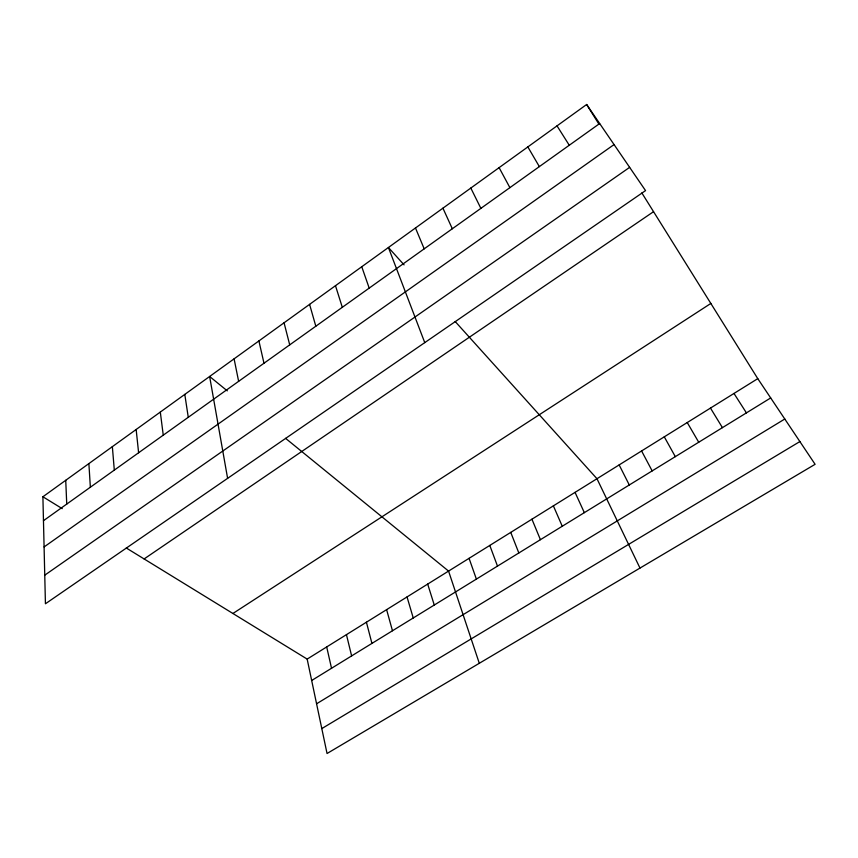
<?xml version="1.0" encoding="UTF-8"?>
<svg xmlns="http://www.w3.org/2000/svg" width="858" height="858" viewBox="0 0 858 858"><rect width="100%" height="100%" fill="white"/><g stroke="black" fill="none" stroke-linecap="round" stroke-linejoin="round"><path stroke-width="1.29" d="M42.9 496.771L586.647 104.494L645.548 190.615L45.431 603.775L42.9 496.771L62.237 508.644M43.468 520.699L599.667 123.541M44.08 546.943L614.06 144.573M44.755 575.171L629.633 167.353M144.112 558.944L653.549 211.679M232.904 613.491L710.842 303.453M307.164 659.094L757.775 378.646L815.1 464.307L327.048 753.506L307.164 659.094L126.287 547.994M311.669 680.501L770.688 397.94M316.57 703.785L784.791 419.015M321.804 728.592L799.881 441.559M227.284 390.862L209.631 376.48L227.606 478.346M285.564 438.331L448.562 571.085L479.3 663.288M404.075 264.865L388.417 247.501L424.753 342.621M455.201 321.536L596.975 478.721L639.982 568.071M733.987 393.457L746.417 412.88M557.024 125.869L569.272 145.249M586.647 104.494L599.023 124.313M641.848 192.932L757.775 378.646M710.478 408.086L722.425 427.649M527.842 146.922L539.35 166.613M687.247 422.544L698.723 442.235M664.285 436.829L675.31 456.649M499.109 167.642L509.888 187.645M641.591 450.954L652.166 470.903M619.154 464.918L629.289 484.974M470.817 188.063L480.877 208.355M575.053 492.374L584.341 512.644M442.932 208.172L452.316 228.754M553.378 505.855L562.258 526.244M415.476 227.981L424.195 248.841M531.939 519.197L540.422 539.682M510.746 532.389L518.833 552.97M489.789 545.431L497.49 566.108M469.069 558.333L476.383 579.107M361.754 266.741L369.197 288.106M335.478 285.693L342.31 307.314M427.681 584.084L434.266 605.029M407.035 596.943L413.245 617.975M309.588 304.375L315.819 326.222M386.615 609.652L392.471 630.759M366.42 622.211L371.932 643.403M284.062 322.79L289.714 344.862M346.45 634.641L351.619 655.909M258.901 340.937L263.985 363.234M326.694 646.943L331.531 668.275M234.095 358.837L238.631 381.338M184.792 394.401L188.267 417.299M160.307 412.076L163.256 435.156M136.154 429.493L138.61 452.767M112.355 446.664L114.307 470.109M88.878 463.599L90.358 487.215M65.734 480.298L66.742 504.075"/></g></svg>
